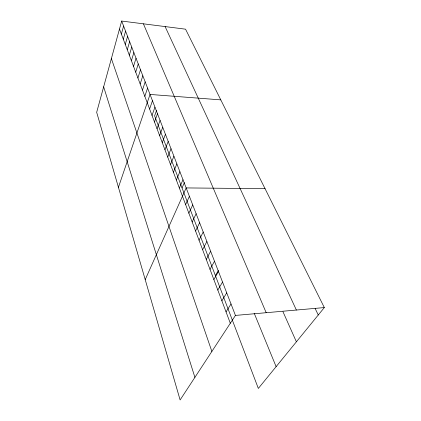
<?xml version="1.0" encoding="UTF-8"?>
<svg xmlns="http://www.w3.org/2000/svg" width="421" height="421" viewBox="0 0 421 421"><rect width="100%" height="100%" fill="white"/><g stroke="black" fill="none" stroke-linecap="round" stroke-linejoin="round"><path stroke-width="0.63" d="M121.669 21.05L96.672 112.318L180.114 399.95L235.444 315.424L324.328 307.572L185.545 29.181L121.669 21.05L235.444 315.424M121.374 34.08L123.606 26.06M123.306 39.211L125.579 31.165M125.274 44.437L127.589 36.364M127.279 49.757L129.636 41.668M129.326 55.188L131.726 47.073M131.41 60.719L133.857 52.588M133.536 66.36L136.03 58.209M135.704 72.117L138.246 63.945M137.914 77.985L140.509 69.797M140.172 83.974L142.814 75.764M142.472 90.089L145.171 81.858M144.824 96.325L147.576 88.084M118.433 187.34L150.034 94.436L220.788 99.877M149.602 109.002L152.465 100.735M152.028 115.443L154.949 107.16M156.507 110.555L154.607 115.886L258.336 388.441L324.328 307.572M154.502 122.016L157.486 113.728M157.033 128.731L160.08 120.432M159.617 135.588L162.727 127.279M162.259 142.593L165.432 134.283M164.953 149.75L168.195 141.435M167.711 157.07L171.026 148.75M170.526 164.548L173.915 156.233M173.41 172.2L176.873 163.88M176.357 180.02L179.899 171.71M179.372 188.024L182.993 179.72M182.03 187.94L184.382 182.598M145.208 279.633L186.161 187.924L265.056 188.676M185.619 204.601L189.408 196.318M188.855 213.189L192.734 204.922M192.165 221.983L196.139 213.731M195.56 230.992L199.628 222.767M199.038 240.223L203.206 232.024M202.606 249.69L206.879 241.517M206.264 259.394L210.642 251.258M210.011 269.351L214.505 261.252M215.405 275.644L218.399 270.398M213.863 279.57L218.473 271.513M217.815 290.053L222.541 282.049M221.867 300.826L226.724 292.869M226.035 311.882L231.024 303.994M315.155 308.567L318.281 314.982M165.116 26.581L296.373 310.04M282.959 311.687L296.389 341.805M143.408 23.818L266.188 312.708M254.205 313.235L276.118 366.649M119.48 29.049L230.319 323.249M111.386 58.598L211.863 351.44M103.65 86.831L194.897 377.363"/></g></svg>
